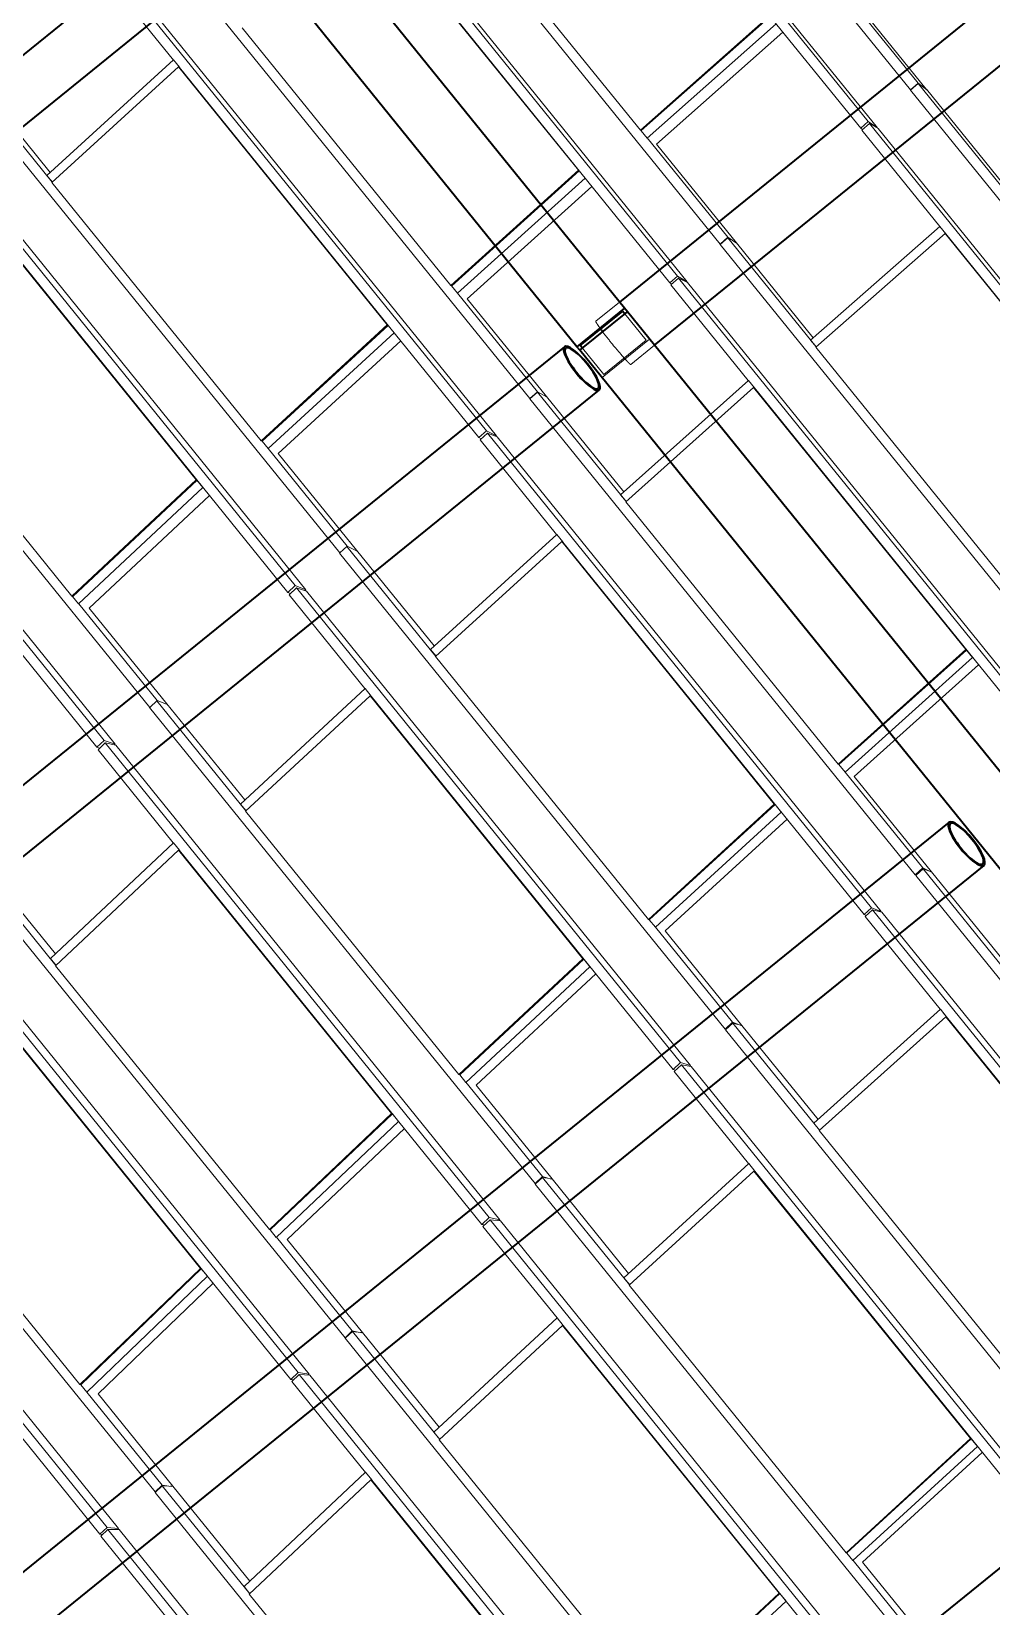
# Model space of a CAD drawing. Header units: millimetres. Extents: x 834681283 to 835686922, y 817551134 to 819407044.
# Drawn here: x 835250676 to 835255386, y 818140307 to 818148033 of the extents above; entities that cross this region are included whole.
import ezdxf

# ---------------------------------------------------------------- set-up
doc = ezdxf.new("R2010")
doc.units = ezdxf.units.MM
doc.header["$LTSCALE"] = 1200
doc.header["$MEASUREMENT"] = 0
doc.linetypes.add('P01-MAGP-P-RF$0$P01_MS_01_N1-FloorPlan-PART2OFUPPERROOFSETTINGOUT$0$BH DASHED2', pattern=[3, 2, -1])
doc.linetypes.add('P01-MAGP-P-RF$0$PHANTOM', pattern=[2.5, 1.25, -0.25, 0.25, -0.25, 0.25, -0.25])
doc.layers.add('P01-MAAN-P-EVA$0$HATCH', color=9, linetype='Continuous')
for name, color, linetype, lineweight in [('P01-MAGP-P-RF$0$MMH053__', 253, 'P01-MAGP-P-RF$0$PHANTOM', 40), ('P01-MAGP-P-RF$0$P01_MS_01_N1-FloorPlan-PART2OFUPPERROOFSETTINGOUT$0$S-BEAM', 253, 'Continuous', 35), ('P01-MAGP-P-RF$0$P01_MS_01_N1-FloorPlan-PART2OFUPPERROOFSETTINGOUT$0$S-BEAM-HIDN', 253, 'P01-MAGP-P-RF$0$P01_MS_01_N1-FloorPlan-PART2OFUPPERROOFSETTINGOUT$0$BH DASHED2', 18), ('P01-MAGP-P-RF$0$ROOF MESH HALF TONE$0$A-GLAZ', 253, 'Continuous', 9), ('P01-MAGP-P-RF$0$ROOF MESH HALF TONE$0$A-MASS', 253, 'Continuous', 9)]:
    doc.layers.add(name, color=color, linetype=linetype, lineweight=lineweight)

# ---------------------------------------------------------------- blocks, each defined once
blk = doc.blocks.new('P01-MAGP-P-RF$0$P01_MS_01_N1-FloorPlan-PART2OFUPPERROOFSETTINGOUT$0$Circular Hollow Sections - CHS273x10_PSB97-8447235-PART 2 OF  UPPER ROOF SETTING OUT')
at = {"layer": 'P01-MAGP-P-RF$0$P01_MS_01_N1-FloorPlan-PART2OFUPPERROOFSETTINGOUT$0$S-BEAM'}
for p, q in [((31760.4, 51143.9), (24712.4, 46208.8)), ((24869, 45985.2), (31916.9, 50920.3))]:
    blk.add_line(p, q, dxfattribs=at)
for centre, major_axis, start_param, end_param in [((31838.7, 51032.1), (-78.3, 111.8), 3.141593, 6.283185), ((31838.7, 51032.1), (-78.3, 111.8), 0, 3.141593), ((31838.7, 51032.1), (-72.6, 103.6), 0, 3.141593), ((31838.7, 51032.1), (-72.6, 103.6), 3.141593, 6.283185), ((24790.7, 46097), (-78.3, 111.8), 0, 3.141593)]:
    blk.add_ellipse(centre, major_axis=major_axis, ratio=0.273097, start_param=start_param, end_param=end_param, dxfattribs=at)
blk = doc.blocks.new('P01-MAGP-P-RF$0$P01_MS_01_N1-FloorPlan-PART2OFUPPERROOFSETTINGOUT$0$Circular Hollow Sections - CHS273x10_PSB97-8466869-PART 2 OF  UPPER ROOF SETTING OUT')
at = {"layer": 'P01-MAGP-P-RF$0$P01_MS_01_N1-FloorPlan-PART2OFUPPERROOFSETTINGOUT$0$S-BEAM'}
for p, q in [((33522, 48715.1), (26453.1, 43765.4)), ((26609.7, 43541.8), (33678.6, 48491.4))]:
    blk.add_line(p, q, dxfattribs=at)
for centre, major_axis, start_param, end_param in [((33723.1, 48689.3), (-72.6, 103.6), 5.054205, 5.303691), ((33723.1, 48689.3), (-78.3, 111.8), 5.02963, 5.258714), ((33723.1, 48689.3), (-78.3, 111.8), 1.024472, 1.253556), ((33723.1, 48689.3), (-72.6, 103.6), 0.979495, 1.22898), ((26531.4, 43653.6), (-78.3, 111.8), 0, 3.141593)]:
    blk.add_ellipse(centre, major_axis=major_axis, ratio=0.284904, start_param=start_param, end_param=end_param, dxfattribs=at)
at = {"layer": 'P01-MAGP-P-RF$0$P01_MS_01_N1-FloorPlan-PART2OFUPPERROOFSETTINGOUT$0$S-BEAM-HIDN'}
for p, q in [((33644.8, 48801.1), (33522, 48715.1)), ((33678.6, 48491.5), (33801.4, 48577.4))]:
    blk.add_line(p, q, dxfattribs=at)
for major_axis, start_param, end_param in [((-78.3, 111.8), 0, 1.024107), ((-72.6, 103.6), 0, 0.979101), ((-78.3, 111.8), 5.259078, 6.283185), ((-72.6, 103.6), 5.304084, 6.283185), ((-78.3, 111.8), 1.25392, 3.141593), ((-72.6, 103.6), 1.229374, 3.141593), ((-72.6, 103.6), 3.141593, 5.053811), ((-78.3, 111.8), 3.141593, 5.029265)]:
    blk.add_ellipse((33723.1, 48689.3), major_axis=major_axis, ratio=0.284904, start_param=start_param, end_param=end_param, dxfattribs=at)
blk = doc.blocks.new('P01-MAGP-P-RF$0$ROOF MESH HALF TONE')
at = {"layer": 'P01-MAGP-P-RF$0$ROOF MESH HALF TONE$0$A-GLAZ', "lineweight": 5}
for p, q in [((30097.7, 57204), (31822.5, 54741.8)), ((29887.9, 57054.3), (31605, 54600.8)), ((31648.2, 54566.9), (29931.1, 57020.4)), ((29113.9, 56513.1), (30838.2, 54051.6)), ((30232.2, 56475.7), (31565.6, 54570.6)), ((28901.5, 56362.8), (30618.1, 53909.7)), ((30663.5, 53878.3), (28947, 56331.4)), ((30487.6, 54636.3), (29556.6, 55965.2)), ((28129.8, 55822.8), (29854.7, 53361)), ((29239.1, 55791.1), (30170, 54460.8)), ((29243, 55788.4), (30579, 53879.2)), ((27876.1, 55639.7), (28226.4, 55139.1)), ((27914.8, 55670.5), (29630.4, 53218.1)), ((29678.3, 53189.7), (27962.7, 55642)), ((29506.4, 53941.5), (28573.2, 55273.4)), ((31499.1, 55290.2), (31862.3, 54771.8)), ((31539.9, 55253.9), (31900.2, 54739.5)), ((27145.8, 55132.6), (28871.7, 52670)), ((27186.8, 55160), (27591.3, 54582.9)), ((27232, 55135.4), (27585.1, 54631.6)), ((27567.7, 54617.8), (28226.9, 55139.5)), ((27589.7, 54581.7), (28249, 55103.3)), ((28253.6, 55101.4), (28226.9, 55139.5)), ((28253, 55100.9), (28249, 55103.3)), ((28249, 55103.3), (29182, 53769.6)), ((28253, 55100.9), (29591.7, 53187.4)), ((31157.5, 55151.2), (30487.6, 54636.3)), ((30491.3, 54633.4), (31161.2, 55148.3)), ((30517.4, 54595.2), (31187.4, 55110.1)), ((31218.2, 55066.9), (30560.9, 54561.7)), ((26927.5, 54977.8), (28642.4, 52525.8)), ((28692.7, 52500.5), (26977.9, 54952.6)), ((31862.2, 54768.7), (31822.4, 54738.8)), ((31822.4, 54738.8), (33545, 52279.3)), ((31822.5, 54741.8), (31862.3, 54771.8)), ((31875.4, 54758.6), (31862.2, 54768.7)), ((31862.2, 54768.7), (32255.7, 54206.9)), ((31862.3, 54771.8), (31903, 54735.6)), ((31900.5, 54739.4), (32242.5, 54251)), ((30491.3, 54633.4), (30487.6, 54636.3)), ((30490.9, 54633.1), (30491.2, 54633.4)), ((30490.9, 54633.1), (30517.4, 54595.2)), ((27567.7, 54617.8), (27591.8, 54583.3)), ((28525.7, 53246.2), (27589.7, 54581.7)), ((30517.9, 54595.5), (30877.7, 54081.9)), ((30560.9, 54561.7), (30918.1, 54051.8)), ((31565.6, 54570.6), (31605, 54600.8)), ((31574.3, 54563.8), (31565.6, 54570.6)), ((31609.6, 54590.8), (31570.2, 54560.7)), ((31570.2, 54560.7), (31918.7, 54062.8)), ((31605, 54600.8), (31648.2, 54566.9)), ((31650.4, 54563.5), (31609.6, 54590.8)), ((31609.6, 54590.8), (33328.5, 52135.3)), ((33369.3, 52107.9), (31650.4, 54563.5)), ((26162.2, 54442.2), (27888.8, 51979.3)), ((27258.2, 54415.3), (28193.7, 53077.6)), ((27262.5, 54413.2), (28604.1, 52494.8)), ((30170, 54460.8), (29506.4, 53941.5)), ((29510.3, 53938.8), (30173.9, 54458.1)), ((29536.4, 53900.5), (30200, 54419.7)), ((30173.9, 54458.1), (30170, 54460.8)), ((30200, 54419.7), (30173.4, 54457.7)), ((30230.6, 54377), (29582.2, 53869.7)), ((25939.8, 54285), (27654.3, 51832.9)), ((27707, 51811), (25992.6, 54263.1)), ((30838.2, 54051.6), (30877.7, 54081.9)), ((30877.8, 54078.7), (30838.4, 54048.6)), ((30838.4, 54048.6), (32561, 51589.2)), ((30877.7, 54081.9), (30918.1, 54050.3)), ((30893.8, 54068), (30877.8, 54078.7)), ((30877.8, 54078.7), (31272.6, 53515.1)), ((30918.4, 54051.6), (30915.5, 54053.6)), ((30918.4, 54051.6), (31261.8, 53561.3)), ((31248, 53550.7), (31918.9, 54062.9)), ((31271.4, 53514.2), (31942.3, 54026.4)), ((31946, 54024.3), (31918.9, 54062.9)), ((31935.8, 54038.3), (31945.8, 54024.1)), ((31945.8, 54024.1), (31942.3, 54026.4)), ((31942.3, 54026.4), (32889.9, 52672.7)), ((31945.8, 54024.1), (33289.1, 52105.1)), ((29510.3, 53938.8), (29506.4, 53941.5)), ((29509.8, 53938.5), (29510.2, 53938.8)), ((29509.8, 53938.5), (29536.4, 53900.5)), ((27545.4, 52550.6), (26606.4, 53890)), ((29536.9, 53900.8), (29893.8, 53391.5)), ((29582.2, 53869.7), (29936, 53364.7)), ((30579, 53879.2), (30618.1, 53909.7)), ((30588.6, 53872.5), (30579, 53879.2)), ((30622.6, 53898.9), (30583.5, 53868.6)), ((30583.5, 53868.6), (30929.3, 53374.6)), ((30618.1, 53909.7), (30663.5, 53878.3)), ((30666, 53874.2), (30622.6, 53898.9)), ((30622.6, 53898.9), (32340.8, 51444)), ((32384.2, 51419.3), (30666, 53874.2)), ((26271.7, 53725.2), (27616.5, 51801.8)), ((29182, 53769.6), (28525.7, 53246.2)), ((28529.8, 53243.8), (29186, 53767.2)), ((28555.9, 53205.2), (29212.2, 53728.6)), ((29186, 53767.2), (29182, 53769.6)), ((29212.2, 53728.6), (29185.5, 53766.8)), ((29242.4, 53686.6), (28604.2, 53177.5)), ((31248, 53550.7), (31272.8, 53515.3)), ((32220, 52159.8), (31271.4, 53514.2)), ((29854.7, 53361), (29893.8, 53391.5)), ((29893.8, 53391.5), (29935.9, 53362.6)), ((29893.1, 53388.9), (29854.1, 53358.6)), ((29854.1, 53358.6), (31577.4, 50898.6)), ((29903.8, 53382.9), (29893.1, 53388.9)), ((29893.1, 53388.9), (30289.5, 52823.1)), ((29936.4, 53364.6), (29932.8, 53366.5)), ((29936.4, 53364.6), (30281.6, 52871.7)), ((30265, 52858.8), (30929.6, 53374.8)), ((30288.1, 52822), (30952.7, 53338)), ((30956.7, 53336.1), (30929.6, 53374.8)), ((30956.4, 53335.9), (30952.7, 53338)), ((30952.7, 53338), (31901.1, 51982.7)), ((30956.5, 53335.7), (30956.4, 53335.9)), ((30956.5, 53335.6), (32301.7, 51413.6)), ((28529.8, 53243.8), (28525.7, 53246.2)), ((28529.2, 53243.3), (28529.7, 53243.8)), ((28529.2, 53243.3), (28555.9, 53205.2)), ((28556.5, 53205.6), (28910.4, 52700.8)), ((28604.2, 53177.5), (28954.3, 52678)), ((29591.7, 53187.4), (29630.4, 53218.1)), ((29602.7, 53180.8), (29591.7, 53187.4)), ((29634.9, 53206.3), (29596.3, 53175.7)), ((29596.3, 53175.7), (29938.9, 52686.2)), ((29630.4, 53218.1), (29678.3, 53189.7)), ((29681.3, 53184.6), (29634.9, 53206.3)), ((29634.9, 53206.3), (31352.2, 50752)), ((29678.3, 53189.7), (29675.4, 53187.4)), ((31398.6, 50730.3), (29681.3, 53184.6)), ((28193.7, 53077.6), (27545.4, 52550.6)), ((27549.7, 52548.5), (28198, 53075.5)), ((27575.9, 52509.7), (28224.2, 53036.8)), ((28198, 53075.5), (28193.7, 53077.6)), ((28224.2, 53036.8), (28197.4, 53075)), ((28254.1, 52995.4), (27626.7, 52485.3)), ((30265, 52858.8), (30289.9, 52823.3)), ((31238.1, 51465.9), (30288.1, 52822)), ((28871.7, 52670), (28910.4, 52700.8)), ((28908.6, 52699.1), (28888.7, 52683.3)), ((28908.6, 52699.1), (29306.7, 52131)), ((28910.4, 52700.8), (28954.4, 52674.9)), ((28870, 52668.5), (30594.2, 50208)), ((28954.7, 52677.8), (28950.6, 52679.7)), ((28954.7, 52677.8), (29301.8, 52182.4)), ((29282.2, 52166.9), (29939.2, 52686.5)), ((29305, 52129.6), (29962, 52649.2)), ((29966.4, 52647.7), (29939.2, 52686.5)), ((29966, 52647.4), (29962, 52649.2)), ((29962, 52649.2), (30911.8, 51291.9)), ((29966.2, 52647.1), (29966, 52647.4)), ((29966.2, 52647.1), (31313.6, 50721.4)), ((27549.7, 52548.5), (27545.4, 52550.6)), ((27549.1, 52548), (27549.7, 52548.4)), ((27549.1, 52548), (27575.9, 52509.7)), ((27576.6, 52510.2), (27927, 52010.3)), ((27626.7, 52485.3), (27973.1, 51991.2)), ((28604.1, 52494.8), (28642.4, 52525.8)), ((28616.2, 52488.8), (28604.1, 52494.8)), ((28646.8, 52513.5), (28608.7, 52482.7)), ((28608.7, 52482.7), (28948.1, 51997.5)), ((28642.4, 52525.8), (28692.7, 52500.5)), ((28696, 52495), (28646.8, 52513.5)), ((28646.8, 52513.5), (30363.6, 50059.3)), ((28692.7, 52500.5), (28689.1, 52497.6)), ((30412.8, 50040.8), (28696, 52495)), ((29282.2, 52166.9), (29307.1, 52131.3)), ((30256.8, 50771.3), (29305, 52129.6)), ((27888.8, 51979.3), (27927, 52010.3)), ((27925, 52008.6), (28324, 51439.3)), ((27927, 52010.3), (27970.9, 51988.6)), ((27886.5, 51978.4), (29611.2, 49517.6)), ((27973.5, 51991.1), (27968.5, 51992.9)), ((27973.5, 51991.1), (28322.2, 51493.6)), ((28299.5, 51475.3), (28948.5, 51997.9)), ((28322, 51437.7), (28971.1, 51960.2)), ((28975.7, 51959), (28948.5, 51997.9)), ((28975.3, 51958.7), (28971.1, 51960.2)), ((28971.1, 51960.2), (29922.4, 50600.3)), ((28973.3, 51957.1), (28975.7, 51959)), ((28975.5, 51958.3), (28975.3, 51958.7)), ((28975.5, 51958.3), (30325.5, 50028.6)), ((31901.1, 51982.7), (31238.1, 51465.9)), ((31241.8, 51463.8), (31904.9, 51980.6)), ((31268.6, 51424.8), (31931.7, 51941.6)), ((31904.9, 51980.6), (31901.1, 51982.7)), ((31931.7, 51941.6), (31904.6, 51980.4)), ((31958.4, 51904.1), (31312.3, 51400.5)), ((27616.5, 51801.8), (27654.3, 51832.9)), ((27629.2, 51796.5), (27616.5, 51801.8)), ((27658.5, 51820.6), (27620.9, 51789.7)), ((27620.9, 51789.7), (27957.4, 51308.6)), ((27654.3, 51832.9), (27707, 51811)), ((27710.4, 51805.2), (27658.5, 51820.6)), ((27658.5, 51820.6), (29375, 49366.3)), ((27707, 51811), (27702.8, 51807.5)), ((29426.9, 49351), (27710.4, 51805.2)), ((28299.5, 51475.3), (28324.5, 51439.6)), ((31241.8, 51463.8), (31238.1, 51465.9)), ((31241.5, 51463.5), (31241.8, 51463.7)), ((31241.5, 51463.5), (31268.6, 51424.8)), ((29275.8, 50076.8), (28322, 51437.7)), ((31268.9, 51425), (31616.4, 50929)), ((31312.3, 51400.5), (31657.9, 50907.1)), ((26941.8, 51318.3), (27341.5, 50748.1)), ((27316.9, 50784.3), (27957.8, 51308.9)), ((27985.1, 51270), (27957.8, 51308.9)), ((26903.5, 51288.4), (28628.5, 48827.6)), ((26992.7, 51304.4), (27342.6, 50805.3)), ((27339.3, 50746.3), (27980.2, 51270.9)), ((27984.6, 51269.6), (27980.2, 51270.9)), ((27980.2, 51270.9), (28933.3, 49908.2)), ((27982.4, 51267.8), (27985.1, 51270)), ((27984.9, 51269.3), (27984.6, 51269.6)), ((27984.9, 51269.2), (29337.4, 49335.5)), ((30911.8, 51291.9), (30256.8, 50771.3)), ((30260.7, 50769.5), (30915.7, 51290.1)), ((30287.5, 50730.4), (30942.5, 51250.9)), ((30915.7, 51290.1), (30911.8, 51291.9)), ((30942.5, 51250.9), (30915.3, 51289.7)), ((30969.1, 51213.8), (30334.1, 50709.2)), ((26670.3, 51127.7), (28386.8, 48673.3)), ((28441, 48661), (26724.5, 51115.4)), ((31577.4, 50898.6), (31616.4, 50929)), ((31618.1, 50924.1), (31579, 50894)), ((31616.4, 50929), (31654.7, 50907.4)), ((31644, 50913.1), (31618.1, 50924.1)), ((31618.1, 50924.1), (32004.5, 50372.5)), ((31581.8, 50896.1), (31577.4, 50898.6)), ((31579, 50894), (33301.3, 48435.2)), ((31658.3, 50907), (31653.3, 50909.1)), ((31658.3, 50907), (31997.1, 50423.3)), ((27316.9, 50784.3), (27342, 50748.5)), ((30260.7, 50769.5), (30256.8, 50771.3)), ((30260.3, 50769.2), (30260.7, 50769.4)), ((30260.3, 50769.2), (30287.5, 50730.4)), ((28295.2, 49382.7), (27339.3, 50746.3)), ((30287.9, 50730.7), (30632.8, 50238.5)), ((30334.2, 50709.2), (30676.7, 50220.4)), ((31313.6, 50721.4), (31352.2, 50752)), ((31324.8, 50716.1), (31313.6, 50721.4)), ((31356.8, 50741.2), (31318.2, 50711)), ((31318.2, 50711), (31653.8, 50231.4)), ((31352.2, 50752), (31398.6, 50730.3)), ((31400.4, 50726.9), (31356.8, 50741.2)), ((31356.8, 50741.2), (33075.6, 48285.3)), ((31398.6, 50730.3), (31396.2, 50728.3)), ((33119.2, 48271.1), (31400.4, 50726.9)), ((25921, 50598.6), (27646.1, 48138)), ((26989.7, 50581.4), (27944.7, 49215.7)), ((26994.3, 50580.3), (28349.6, 48642.4)), ((29922.4, 50600.3), (29275.8, 50076.8)), ((29280, 50075.3), (29926.6, 50598.7)), ((29306.8, 50036), (29953.4, 50559.5)), ((29926.6, 50598.7), (29922.4, 50600.3)), ((29953.4, 50559.5), (29926.2, 50598.4)), ((29979.7, 50522.8), (29356.3, 50018.1)), ((25682.3, 50435.1), (27398.9, 47980.4)), ((27455.2, 47970.9), (25738.7, 50425.6)), ((30594.2, 50208), (30632.8, 50238.5)), ((30633.7, 50234.3), (30595, 50204)), ((30632.8, 50238.5), (30673.2, 50219.9)), ((30656.8, 50226.8), (30633.7, 50234.3)), ((30633.7, 50234.3), (31021.8, 49680.3)), ((30996.3, 49717.3), (31654.1, 50231.6)), ((31681.7, 50192.1), (31654.1, 50231.6)), ((30597.9, 50206.2), (30594.2, 50208)), ((30595, 50204), (32317.7, 47745)), ((30677.1, 50220.2), (30671.1, 50222.2)), ((30677.1, 50220.2), (31017.7, 49734.1)), ((31019.9, 49678.8), (31677.7, 50193.1)), ((31666.5, 50213.3), (31681.4, 50191.9)), ((31681.4, 50191.9), (31677.7, 50193.1)), ((31677.7, 50193.1), (32644.6, 48811.6)), ((31681.4, 50191.9), (33036.9, 48255.1)), ((29280, 50075.3), (29275.8, 50076.8)), ((29279.6, 50074.9), (29280, 50075.2)), ((29279.6, 50074.9), (29306.8, 50036)), ((27314.6, 48689.2), (26356.7, 50055.5)), ((29307.3, 50036.4), (29649.3, 49548.4)), ((29356.4, 50018.1), (29695.8, 49533.7)), ((30325.5, 50028.6), (30363.6, 50059.3)), ((30337.4, 50024), (30325.5, 50028.6)), ((30368, 50048.3), (30329.8, 50018)), ((30329.8, 50018), (30663.1, 49541.7)), ((30363.6, 50059.3), (30412.8, 50040.8)), ((30414.7, 50037.1), (30368, 50048.3)), ((30368, 50048.3), (32086.5, 47592.5)), ((30412.8, 50040.8), (30409.7, 50038.3)), ((32133.3, 47581.2), (30414.7, 50037.1)), ((26005.2, 49889.9), (27362.2, 47949.4)), ((28933.3, 49908.2), (28295.2, 49382.7)), ((28299.6, 49381.4), (28937.8, 49906.9)), ((28326.4, 49342.1), (28964.6, 49867.5)), ((28937.8, 49906.9), (28933.3, 49908.2)), ((28964.6, 49867.5), (28937.3, 49906.5)), ((28990.6, 49831.3), (28378.6, 49327.3)), ((30996.3, 49717.3), (31022, 49680.5)), ((31988.1, 48296.9), (31019.9, 49678.8)), ((29611.2, 49517.6), (29649.3, 49548.4)), ((29649.8, 49544.5), (29611.6, 49514.1)), ((29649.3, 49548.4), (29691.2, 49532.9)), ((29671.5, 49539.4), (29649.8, 49544.5)), ((29649.8, 49544.5), (30039.3, 48988.6)), ((29696.3, 49533.6), (29688.9, 49535.3)), ((29696.3, 49533.6), (30038.4, 49045.3)), ((30013.8, 49025.7), (30663.4, 49541.9)), ((30691, 49502.4), (30663.4, 49541.9)), ((29614.5, 49516.4), (29611.2, 49517.6)), ((29611.6, 49514.1), (31334.6, 47055.1)), ((30037.1, 48986.9), (30686.7, 49503.1)), ((30690.7, 49502.2), (30686.7, 49503.1)), ((30686.7, 49503.1), (31654.5, 48120.2)), ((30688.6, 49500.5), (30691, 49502.4)), ((30690.9, 49502), (30690.7, 49502.2)), ((30690.9, 49502), (32048.3, 47562.1)), ((28299.6, 49381.4), (28295.2, 49382.7)), ((28299.1, 49381), (28299.6, 49381.4)), ((28299.1, 49381), (28326.4, 49342.1)), ((28326.9, 49342.5), (28666.1, 48858.5)), ((28378.6, 49327.3), (28715.3, 48847.1)), ((29337.4, 49335.5), (29375, 49366.3)), ((29349.8, 49331.8), (29337.4, 49335.5)), ((29379.2, 49355.5), (29341.5, 49325.1)), ((29341.5, 49325.1), (29672.6, 48851.8)), ((29375, 49366.3), (29426.9, 49351)), ((29428.8, 49347.2), (29379.2, 49355.5)), ((29379.2, 49355.5), (31097.7, 46899.5)), ((29426.9, 49351), (29423.4, 49348.1)), ((31147.3, 46891.2), (29428.8, 49347.2)), ((27944.7, 49215.7), (27314.6, 48689.2)), ((27319.2, 48688.2), (27949.3, 49214.7)), ((27346.1, 48648.8), (27976.2, 49175.3)), ((27949.3, 49214.7), (27944.7, 49215.7)), ((27976.2, 49175.3), (27948.9, 49214.3)), ((28001.9, 49139.5), (27400.6, 48637)), ((30013.8, 49025.7), (30039.6, 48988.8)), ((31006.4, 47603.6), (30037.1, 48986.9)), ((28628.5, 48827.6), (28666.1, 48858.5)), ((28666.4, 48855), (28628.7, 48824.6)), ((28666.1, 48858.5), (28708.9, 48846.2)), ((28687.9, 48851.5), (28666.4, 48855)), ((28666.4, 48855), (29057, 48297.5)), ((28715.8, 48847), (28706.6, 48848.5)), ((28715.8, 48847), (29059.2, 48357)), ((29031.5, 48334.7), (29672.9, 48852)), ((29700.6, 48812.5), (29672.9, 48852)), ((28631.5, 48826.8), (28628.5, 48827.6)), ((28628.7, 48824.6), (30351.7, 46365.6)), ((29054.7, 48295.6), (29696.1, 48812.9)), ((29700.3, 48812.2), (29696.1, 48812.9)), ((29696.1, 48812.9), (30664.8, 47428.5)), ((29700.5, 48812.1), (29700.3, 48812.2)), ((29700.5, 48812), (31060, 46869.1)), ((27319.2, 48688.2), (27314.6, 48689.2)), ((27318.8, 48687.8), (27319.2, 48688.1)), ((27318.8, 48687.8), (27346.1, 48648.8)), ((27346.6, 48649.1), (27683.2, 48169)), ((27400.7, 48637), (27734.8, 48160.5)), ((28349.6, 48642.4), (28386.8, 48673.3)), ((28362.2, 48639.5), (28349.6, 48642.4)), ((28390.7, 48662.8), (28353.4, 48632.3)), ((28353.4, 48632.3), (28682.7, 48161.8)), ((28386.8, 48673.3), (28441, 48661)), ((28442.8, 48657.2), (28390.7, 48662.8)), ((28390.7, 48662.8), (30109.1, 46206.7)), ((28441, 48661), (28437.2, 48657.8)), ((30161.3, 46201.1), (28442.8, 48657.2)), ((29031.5, 48334.7), (29057.3, 48297.7)), ((30024.9, 46910.9), (29054.7, 48295.6)), ((27646.1, 48138), (27683.2, 48169)), ((27648.9, 48137.4), (27646.1, 48138)), ((27683.4, 48165.7), (27646.2, 48135.2)), ((27683.2, 48169), (27726.5, 48159.5)), ((27705.3, 48163.5), (27683.4, 48165.7)), ((27683.4, 48165.7), (28075, 47607)), ((27735.4, 48160.4), (27724.3, 48161.5)), ((27735.4, 48160.4), (28079.7, 47669)), ((28049.3, 47644.1), (28682.9, 48162)), ((28710.6, 48122.4), (28682.9, 48162)), ((27646.2, 48135.2), (29369.2, 45676.4)), ((28072.3, 47604.8), (28705.9, 48122.6)), ((28710.4, 48122.2), (28705.9, 48122.6)), ((28705.9, 48122.6), (29675.6, 46736.8)), ((28710.5, 48122), (28710.4, 48122.2)), ((28710.5, 48122), (30071.9, 46176.2)), ((31654.5, 48120.2), (31006.4, 47603.6)), ((31010.4, 47602.7), (31658.5, 48119.2)), ((31037.8, 47562.9), (31685.9, 48079.5)), ((31658.5, 48119.2), (31654.5, 48120.2)), ((31685.9, 48079.5), (31658.2, 48119)), ((31707.8, 48048.7), (31084.7, 47552.1)), ((27362.2, 47949.4), (27398.9, 47980.4)), ((27374.7, 47947.3), (27362.2, 47949.4)), ((27402.5, 47970.3), (27365.7, 47939.9)), ((27365.7, 47939.9), (27693.2, 47471.7)), ((27398.9, 47980.4), (27455.2, 47970.9)), ((27456.9, 47967.2), (27402.5, 47970.3)), ((27402.5, 47970.3), (29121, 45514.1)), ((27455.2, 47970.9), (27451.2, 47967.5)), ((29175.4, 45511), (27456.9, 47967.2)), ((28049.3, 47644.1), (28075.2, 47607.2)), ((29043.6, 46218.8), (28072.3, 47604.8)), ((31010.4, 47602.7), (31006.4, 47603.6)), ((31010.1, 47602.4), (31010.3, 47602.6)), ((31010.1, 47602.4), (31037.8, 47562.9)), ((31038, 47563.2), (31372.7, 47085.5)), ((31084.7, 47552.1), (31418.2, 47076.1)), ((30664.8, 47428.5), (30024.9, 46910.9)), ((30029.1, 46910.2), (30669, 47427.8)), ((30056.6, 46870.4), (30696.4, 47388.1)), ((30669, 47427.8), (30664.8, 47428.5)), ((30696.4, 47388.1), (30668.7, 47427.6))]:
    blk.add_line(p, q, dxfattribs=at)
at = {"layer": 'P01-MAGP-P-RF$0$ROOF MESH HALF TONE$0$A-MASS', "lineweight": 5}
for points, knots in [([(26562.4, 74606.9), (26761.6, 74322.5), (27146.8, 73772.4), (27692.3, 72993.3), (28212.8, 72249.9), (28631.9, 71651.3), (28962.1, 71179.8), (29208.1, 70828.5), (29453.3, 70478.3), (29657.8, 70186.2), (29821.5, 69952.4), (29985.3, 69718.5), (30190.2, 69425.9), (30436.3, 69074.4), (30682.7, 68722.5), (30929.4, 68370.1), (31135.3, 68076.1), (31300.2, 67840.6), (31423.9, 67663.9), (31547.8, 67487), (31671.8, 67310), (31795.8, 67132.8), (31961.4, 66896.4), (32251.5, 66482.1), (32583.9, 66007.3), (32917.4, 65531), (33168.1, 65173), (33419.4, 64814.1), (33671.2, 64454.5), (33923.7, 64093.9), (34261.1, 63612), (34684.6, 63007.2), (35195.7, 62277.2), (35709.9, 61542.9), (36227.4, 60803.8), (36922.1, 59811.8), (37624.1, 58809.1), (38334.4, 57794.7), (39050.5, 56772), (39956.9, 55477.6), (40879.8, 54159.6), (41628.8, 53089.9), (42196.1, 52279.7), (42769, 51461.4), (43346.6, 50636.6), (43927.9, 49806.4), (44511.9, 48972.4), (45097.7, 48135.7), (45684.5, 47297.8), (46271.1, 46459.9), (46856.8, 45623.5), (47441.5, 44788.5), (48219.3, 43677.6), (49188.3, 42293.7), (50151.9, 40917.6), (50919, 39822), (51683.6, 38730.1), (52634.7, 37371.8), (53768.6, 35752.4), (54707.5, 34411.5), (55455.1, 33343.8), (56014, 32545.6), (56571.2, 31749.9), (57126.6, 30956.6), (57680.4, 30165.8), (58140.4, 29508.9), (58507.6, 28984.5), (58736.7, 28657.3), (58919.8, 28395.8), (59057, 28199.8), (59194.1, 28004), (59331.1, 27808.3), (59468, 27612.8), (59650.5, 27352.3), (59878.2, 27027), (60151.1, 26637.3), (60514.4, 26118.4), (60967.6, 25471.3), (61509.7, 24697), (62050.3, 23925), (62589.3, 23155.2), (63126.7, 22387.7), (63662.6, 21622.4), (64196.9, 20859.3), (64729.7, 20098.3), (65261.1, 19339.5), (65702.6, 18708.9), (66055.1, 18205.5), (66319.1, 17828.4), (66582.8, 17451.9), (66846.1, 17075.9), (67109.2, 16700.1), (67459.9, 16199.2), (67898.8, 15572.4), (68427.7, 14817.1), (68960.2, 14056.5), (69498, 13288.5), (70223.9, 12251.9), (71151.7, 10926.9), (71923.6, 9824.4), (72319, 9259.7)], [0, 0, 0, 0, 0.011905, 0.02381, 0.035714, 0.047619, 0.053571, 0.059524, 0.065476, 0.071429, 0.074405, 0.077381, 0.083333, 0.089286, 0.095238, 0.10119, 0.107143, 0.110119, 0.113095, 0.116071, 0.119048, 0.122024, 0.125, 0.130952, 0.142857, 0.14881, 0.154762, 0.160714, 0.166667, 0.172619, 0.178571, 0.190476, 0.202381, 0.214286, 0.22619, 0.238095, 0.261905, 0.27381, 0.285714, 0.309524, 0.333333, 0.345238, 0.357143, 0.369048, 0.380952, 0.392857, 0.404762, 0.416667, 0.428571, 0.440476, 0.452381, 0.464286, 0.47619, 0.5, 0.52381, 0.535714, 0.547619, 0.571429, 0.595238, 0.619048, 0.630952, 0.642857, 0.654762, 0.666667, 0.678571, 0.690476, 0.696429, 0.702381, 0.705357, 0.708333, 0.71131, 0.714286, 0.717262, 0.720238, 0.72619, 0.732143, 0.738095, 0.75, 0.761905, 0.77381, 0.785714, 0.797619, 0.809524, 0.821429, 0.833333, 0.845238, 0.857143, 0.863095, 0.869048, 0.875, 0.880952, 0.886905, 0.892857, 0.904762, 0.916667, 0.928571, 0.940476, 0.952381, 0.97619, 1, 1, 1, 1]), ([(72319, 9259.7), (72269.6, 9330.3), (72171, 9471), (71975.1, 9750.9), (71635.1, 10236.5), (71157.2, 10918.9), (70595, 11721.9), (70042.4, 12511), (69498, 13288.5), (68960.2, 14056.5), (68427.7, 14817.1), (67898.8, 15572.4), (67459.9, 16199.2), (67109.2, 16700.1), (66846.1, 17075.9), (66582.8, 17451.9), (66319.1, 17828.4), (66055.1, 18205.5), (65790.7, 18583), (65526, 18961.1), (65172.5, 19465.9), (64818.3, 19971.8), (64463.3, 20478.8), (64196.7, 20859.5), (63929.7, 21240.8), (63662.4, 21622.7), (63394.6, 22005.1), (63171.2, 22324.2), (62992.2, 22579.7), (62857.9, 22771.5), (62723.5, 22963.5), (62589, 23155.6), (62454.4, 23347.8), (62274.8, 23604.3), (61960.2, 24053.6), (61329.5, 24954.3), (60424.6, 26246.7), (59332.2, 27806.7), (58416.4, 29114.7), (57772.4, 30034.5), (57403.5, 30561.2), (57126.4, 30957), (56848.9, 31353.3), (56571, 31750.2), (56292.6, 32147.8), (55920.9, 32678.7), (55268.8, 33609.9), (54332.9, 34946.6), (53391, 36291.7), (52633.8, 37373.1), (52064.1, 38186.7), (51492.5, 39003), (50919, 39822), (50343.7, 40643.7), (49766.5, 41468), (49187.5, 42294.9), (48606.9, 43124), (48024.9, 43955.3), (47441.5, 44788.5), (46856.8, 45623.5), (46271.1, 46459.9), (45684.5, 47297.8), (45097.7, 48135.7), (44511.9, 48972.4), (43927.9, 49806.4), (43346.6, 50636.6), (42769, 51461.4), (42196.1, 52279.7), (41628.8, 53089.9), (41067, 53892.1), (40510.6, 54686.8), (39959.4, 55474), (39231, 56514.3), (38332.3, 57797.8), (37448, 59060.7), (36748.4, 60059.8), (36227.4, 60803.8), (35709.9, 61542.9), (35002.9, 62552.6), (34291.9, 63568), (33576.3, 64590), (33042.4, 65352.5), (32511, 66111.5), (31981.8, 66867.2), (31454.6, 67620.1), (31016.8, 68245.4), (30667.3, 68744.5), (30405.5, 69118.4), (30144.1, 69491.8), (29882.9, 69864.7), (29665.5, 70175.2), (29491.7, 70423.5), (29361.4, 70609.6), (29231, 70795.8), (29057, 71044.3), (28838.6, 71356.2), (28574.2, 71733.8), (28217, 72243.9), (27759.1, 72897.9), (27182.4, 73721.5), (26774, 74304.7), (26562.4, 74606.9)], [0, 0, 0, 0, 0.002976, 0.005952, 0.011905, 0.02381, 0.035714, 0.047619, 0.059524, 0.071429, 0.083333, 0.095238, 0.107143, 0.113095, 0.119048, 0.125, 0.130952, 0.136905, 0.142857, 0.14881, 0.154762, 0.166667, 0.172619, 0.178571, 0.184524, 0.190476, 0.196429, 0.202381, 0.205357, 0.208333, 0.21131, 0.214286, 0.217262, 0.220238, 0.22619, 0.238095, 0.261905, 0.285714, 0.309524, 0.321429, 0.327381, 0.333333, 0.339286, 0.345238, 0.35119, 0.357143, 0.369048, 0.392857, 0.416667, 0.428571, 0.440476, 0.452381, 0.464286, 0.47619, 0.488095, 0.5, 0.511905, 0.52381, 0.535714, 0.547619, 0.559524, 0.571429, 0.583333, 0.595238, 0.607143, 0.619048, 0.630952, 0.642857, 0.654762, 0.666667, 0.678571, 0.690476, 0.702381, 0.72619, 0.75, 0.761905, 0.77381, 0.785714, 0.797619, 0.822917, 0.835565, 0.848214, 0.860863, 0.873512, 0.886161, 0.89881, 0.905134, 0.911458, 0.917783, 0.924107, 0.930432, 0.933594, 0.936756, 0.939918, 0.94308, 0.949405, 0.955729, 0.962054, 0.974702, 0.987351, 1, 1, 1, 1])]:
    blk.add_open_spline(points, degree=3, knots=knots, dxfattribs=at)
blk = doc.blocks.new('P01-MAGP-P-RF')
at = {"layer": 'P01-MAGP-P-RF$0$P01_MS_01_N1-FloorPlan-PART2OFUPPERROOFSETTINGOUT$0$S-BEAM'}
for p, q in [((835259995.9, 818151916.7), (835253561, 818146706)), ((835253732.8, 818146493.9), (835260466.3, 818151946.3)), ((835253585.4, 818146676), (835249809.8, 818151338.6)), ((835253352.2, 818146487.2), (835249576.7, 818151149.8)), ((835251541.1, 818148652.1), (835244847, 818143231.5)), ((835245018.8, 818143019.4), (835251712.9, 818148439.9)), ((835253585.4, 818146676), (835253352.2, 818146487.2)), ((835253599.8, 818146658.1), (835253585.4, 818146676)), ((835253366.7, 818146469.3), (835253599.8, 818146658.1)), ((835253368.6, 818146492.4), (835253576.9, 818146661.1)), ((835253576.9, 818146661.1), (835253587.4, 818146648.1)), ((835257375.6, 818141995.3), (835253599.8, 818146658.1)), ((835253290.5, 818146486.9), (835246601.1, 818141070.2)), ((835253366.7, 818146469.3), (835253352.2, 818146487.2)), ((835257142.4, 818141806.5), (835253366.7, 818146469.3)), ((835253379.1, 818146479.4), (835253368.6, 818146492.4)), ((835246772.9, 818140858), (835253462.3, 818146274.8))]:
    blk.add_line(p, q, dxfattribs=at)
for centre, major_axis, ratio, start_param, end_param in [((835253530.4, 818146505.6), (-85.9, 106.1), 0.053811, 0.832219, 0.983692), ((835253376.4, 818146380.8), (-85.9, 106.1), 0.261166, 0, 3.141593), ((835253376.4, 818146380.8), (-79.6, 98.3), 0.261166, 0, 3.141593), ((835253376.4, 818146380.8), (-85.9, 106.1), 0.261166, 3.141593, 6.283185), ((835253376.4, 818146380.8), (-79.6, 98.3), 0.261166, 3.141593, 6.283185)]:
    blk.add_ellipse(centre, major_axis=major_axis, ratio=ratio, start_param=start_param, end_param=end_param, dxfattribs=at)
at = {"layer": 'P01-MAGP-P-RF$0$P01_MS_01_N1-FloorPlan-PART2OFUPPERROOFSETTINGOUT$0$S-BEAM-HIDN'}
for p, q in [((835253561, 818146706), (835253444.5, 818146611.7)), ((835253587.4, 818146648.1), (835253691.9, 818146519)), ((835253475.1, 818146335.5), (835253708.3, 818146524.2)), ((835253691.9, 818146519), (835253483.6, 818146350.4)), ((835253483.6, 818146350.4), (835253379.1, 818146479.4)), ((835253616.3, 818146399.5), (835253732.8, 818146493.8))]:
    blk.add_line(p, q, dxfattribs=at)
for start_param, end_param in [(0, 0.831855), (0.984057, 3.141593)]:
    blk.add_ellipse((835253530.4, 818146505.6), major_axis=(-85.9, 106.1), ratio=0.053811, start_param=start_param, end_param=end_param, dxfattribs=at)
at = {"layer": 'P01-MAGP-P-RF$0$MMH053__', "rotation": 3.998948738169357}
blk.add_blockref('P01-MAGP-P-RF$0$ROOF MESH HALF TONE', (835227060.7, 818090920.1), dxfattribs=at)
at = {"layer": 'P01-MAGP-P-RF$0$P01_MS_01_N1-FloorPlan-PART2OFUPPERROOFSETTINGOUT$0$S-BEAM', "rotation": 3.998948738169357}
blk.add_blockref('P01-MAGP-P-RF$0$P01_MS_01_N1-FloorPlan-PART2OFUPPERROOFSETTINGOUT$0$Circular Hollow Sections - CHS273x10_PSB97-8447235-PART 2 OF  UPPER ROOF SETTING OUT', (835227060.7, 818090920.1), dxfattribs=at)
at = {"layer": 'P01-MAGP-P-RF$0$P01_MS_01_N1-FloorPlan-PART2OFUPPERROOFSETTINGOUT$0$S-BEAM', "linetype": 'P01-MAGP-P-RF$0$P01_MS_01_N1-FloorPlan-PART2OFUPPERROOFSETTINGOUT$0$BH DASHED2', "lineweight": 18, "rotation": 3.998948738169357}
blk.add_blockref('P01-MAGP-P-RF$0$P01_MS_01_N1-FloorPlan-PART2OFUPPERROOFSETTINGOUT$0$Circular Hollow Sections - CHS273x10_PSB97-8466869-PART 2 OF  UPPER ROOF SETTING OUT', (835227060.7, 818090920.1), dxfattribs=at)
blk = doc.blocks.new('P01-MAAN-P-EVA')
at = {"layer": 'P01-MAAN-P-EVA$0$HATCH', "ltscale": 0.1}
h = blk.add_hatch(dxfattribs=at)
h.set_pattern_fill('_USER', color=240, scale=1000, angle=45, pattern_type=0)
h.set_pattern_definition([(45, (0, 0), (-707.1067812, 707.1067812), [])])
edge = h.paths.add_edge_path()
edge.add_arc((835196988.9, 818165277), 4500, 18.1416, 95.30201, ccw=False)
edge.add_line((835201265.2, 818166678.1), (835207845.7, 818146594.5))
edge.add_line((835207845.7, 818146594.5), (835213873.1, 818060376.1))
edge.add_line((835213873.1, 818060376.1), (835249478.8, 818062865.3))
edge.add_line((835249478.8, 818062865.3), (835248374, 818055694))
edge.add_line((835248374, 818055694), (835252895, 818008746))
edge.add_line((835252895, 818008746), (835250408, 818006215))
edge.add_line((835250408, 818006215), (835243261, 818005049))
edge.add_line((835243261, 818005049), (835236208.1, 818004470.2))
edge.add_line((835236208.1, 818004470.2), (835241213, 818020285.1))
edge.add_line((835241213, 818020285.1), (835241220.2, 818039416))
edge.add_line((835241220.2, 818039416), (835229055.7, 818038576))
edge.add_line((835229055.7, 818038576), (835228294.9, 818049593.8))
edge.add_line((835228294.9, 818049593.8), (835229458.6, 818057956.2))
edge.add_line((835229458.6, 818057956.2), (835210625.8, 818056639.6))
edge.add_line((835210625.8, 818056639.6), (835209478.3, 818073053.1))
edge.add_line((835209478.3, 818073053.1), (835194734, 818069578))
edge.add_line((835194734, 818069578), (835179214, 818138785))
edge.add_line((835179214, 818138785), (835191844, 818148372))
edge.add_line((835191844, 818148372), (835202738.6, 818150939.9))
edge.add_line((835202738.6, 818150939.9), (835196573.1, 818169757.7))

msp = doc.modelspace()

# ---------------------------------------------------------------- block references
msp.add_blockref('P01-MAGP-P-RF', (0, 0))

# ---------------------------------------------------------------- next in the draw order: block references
msp.add_blockref('P01-MAAN-P-EVA', (0, 0))

doc.saveas('drawing.dxf')
